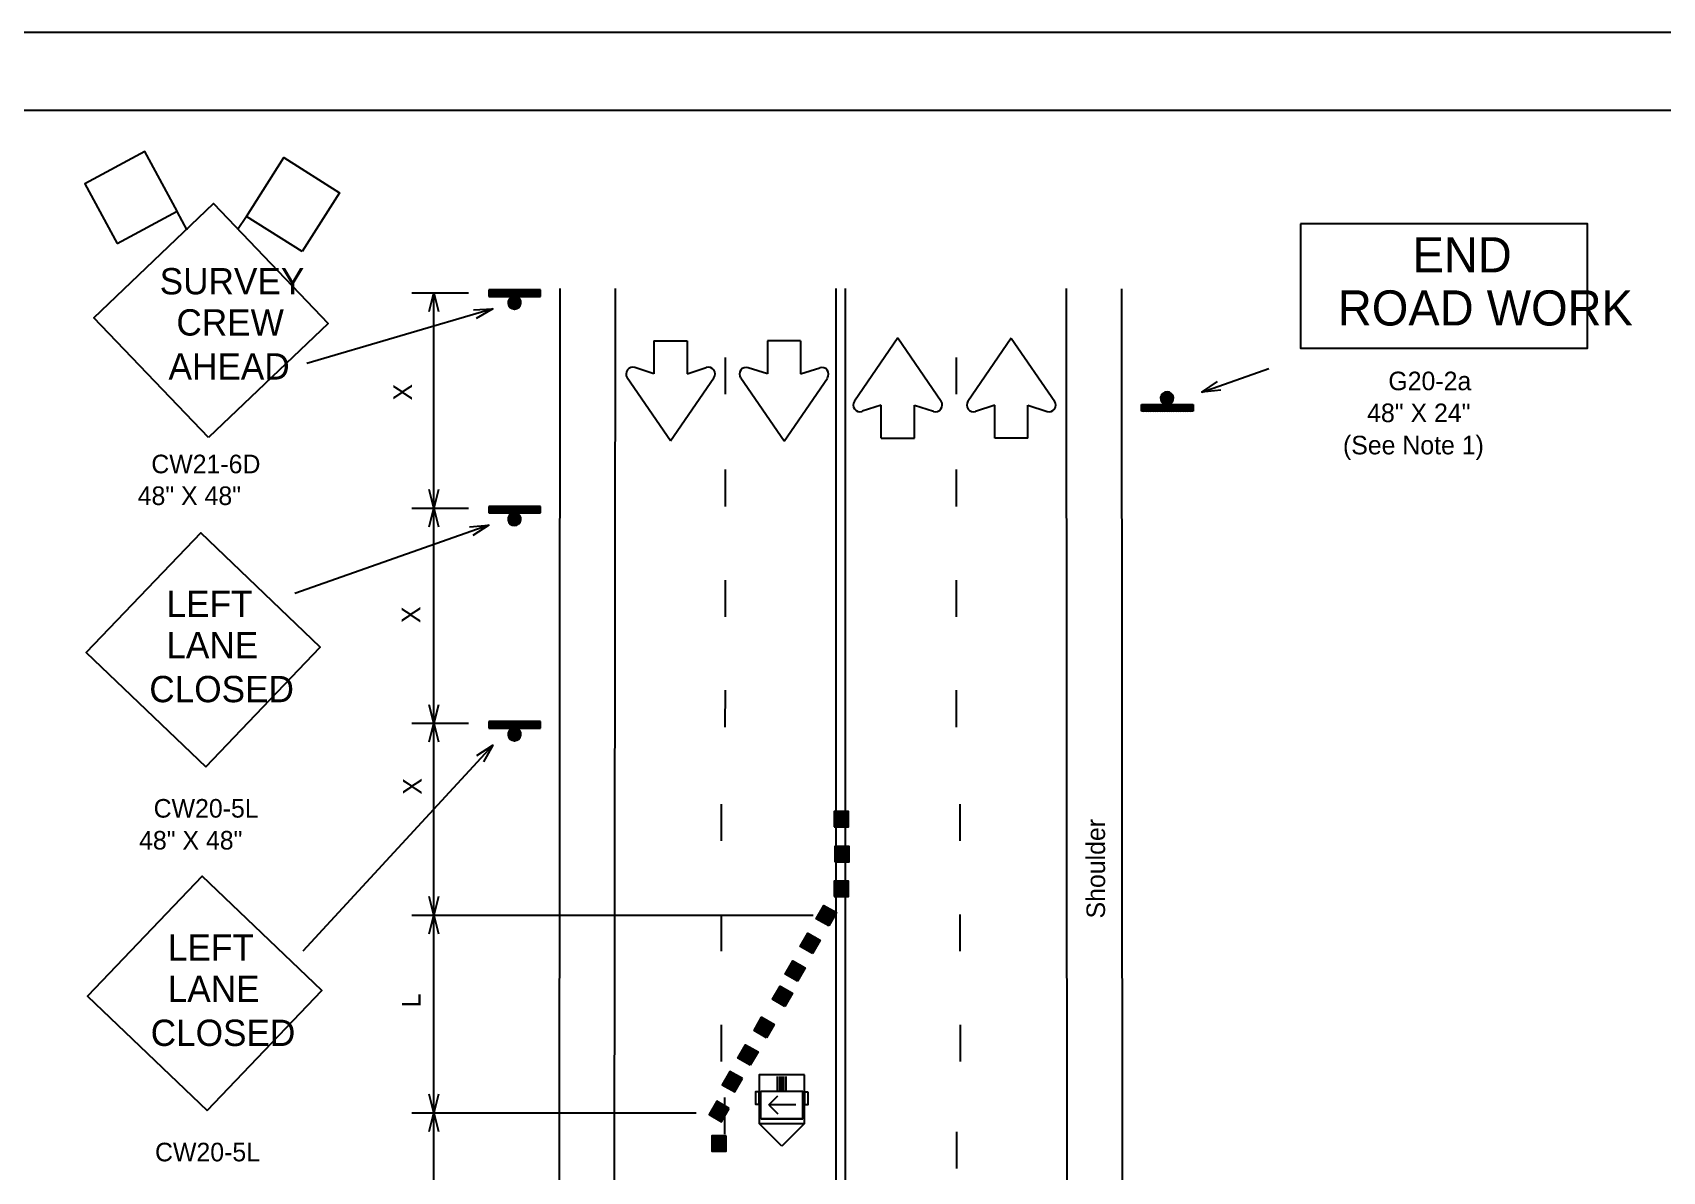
# Model space of a CAD drawing. Extents: x 0 to 29242, y 0 to 23092.
# Drawn here: x 14.75 to 25.27, y 14.89 to 22.24 of the extents above; entities that cross this region are included whole.
import ezdxf

# ---------------------------------------------------------------- set-up
doc = ezdxf.new("R2010")
doc.units = 0
doc.layers.add('D_BATCH_PLOT', color=7, linetype='Continuous')
doc.layers.add('Level 1', color=7, linetype='Continuous')

msp = doc.modelspace()

# ---------------------------------------------------------------- linework, layer by layer
at = {"layer": 'D_BATCH_PLOT'}
msp.add_lwpolyline([(0.188, 0.238), (34.188, 0.238), (34.188, 22.238), (0.188, 22.238)], close=True, dxfattribs=at)
at = {"layer": 'Level 1'}
for p, q in [((34.188, 22.238), (0.188, 22.238)), ((15.679, 21.084), (15.745, 20.963)), ((16.13, 21.051), (16.072, 20.965)), ((17.197, 20.557), (17.563, 20.557)), ((17.309, 20.437), (17.339, 20.557)), ((17.339, 20.557), (17.369, 20.437)), ((17.339, 19.168), (17.339, 20.557)), ((18.028, 20.577), (17.694, 20.577)), ((17.694, 20.577), (17.694, 20.535)), ((17.694, 20.535), (17.849, 20.535)), ((17.87, 20.535), (18.028, 20.535)), ((18.028, 20.535), (18.028, 20.577)), ((18.141, 3.684), (18.155, 20.586)), ((18.497, 3.684), (18.511, 20.585)), ((19.937, 14.193), (19.937, 20.585)), ((19.997, 14.193), (19.997, 20.585)), ((21.437, 3.684), (21.423, 20.585)), ((21.794, 3.682), (21.78, 20.584)), ((17.719, 20.454), (16.52, 20.102)), ((18.76, 20.248), (18.974, 20.248)), ((18.76, 20.248), (18.76, 20.035)), ((18.974, 20.248), (18.974, 20.035)), ((19.707, 20.247), (19.493, 20.247)), ((19.493, 20.247), (19.493, 20.034)), ((19.707, 20.247), (19.707, 20.034)), ((20.334, 20.267), (20.054, 19.859)), ((20.334, 20.267), (20.614, 19.859)), ((21.067, 20.265), (20.787, 19.857)), ((21.067, 20.265), (21.347, 19.857)), ((18.867, 19.602), (18.587, 20.01)), ((18.76, 20.035), (18.636, 20.075)), ((18.867, 19.602), (19.147, 20.01)), ((18.974, 20.035), (19.098, 20.075)), ((19.6, 19.6), (19.32, 20.008)), ((19.493, 20.034), (19.369, 20.074)), ((19.6, 19.6), (19.88, 20.008)), ((19.707, 20.034), (19.831, 20.074)), ((22.296, 19.917), (22.729, 20.07)), ((20.227, 19.833), (20.103, 19.793)), ((20.227, 19.62), (20.227, 19.833)), ((20.441, 19.62), (20.441, 19.833)), ((20.441, 19.833), (20.565, 19.793)), ((20.96, 19.832), (20.836, 19.792)), ((20.96, 19.619), (20.96, 19.832)), ((21.174, 19.832), (21.298, 19.792)), ((21.174, 19.619), (21.174, 19.832)), ((21.907, 19.795), (21.907, 19.836)), ((21.907, 19.836), (22.061, 19.836)), ((22.241, 19.795), (21.907, 19.795)), ((22.083, 19.836), (22.241, 19.836)), ((22.241, 19.836), (22.241, 19.795)), ((20.227, 19.62), (20.441, 19.62)), ((21.174, 19.619), (20.96, 19.619)), ((17.339, 19.168), (17.309, 19.288)), ((17.369, 19.288), (17.339, 19.168)), ((17.197, 19.168), (17.563, 19.168)), ((17.309, 19.048), (17.339, 19.168)), ((17.339, 19.168), (17.369, 19.048)), ((17.339, 17.779), (17.339, 19.168)), ((18.027, 19.179), (17.693, 19.179)), ((17.693, 19.179), (17.693, 19.137)), ((18.027, 19.137), (18.027, 19.179)), ((17.693, 19.059), (16.441, 18.616)), ((17.693, 19.137), (17.847, 19.137)), ((17.869, 19.137), (18.027, 19.137)), ((17.339, 17.779), (17.309, 17.899)), ((17.339, 16.54), (17.339, 17.929)), ((17.369, 17.899), (17.339, 17.779)), ((18.027, 17.79), (17.693, 17.79)), ((17.693, 17.79), (17.693, 17.748)), ((18.027, 17.748), (18.027, 17.79)), ((17.197, 17.779), (17.563, 17.779)), ((17.309, 17.659), (17.339, 17.779)), ((17.309, 17.659), (17.339, 17.779)), ((17.339, 17.779), (17.369, 17.659)), ((17.339, 17.779), (17.369, 17.659)), ((17.693, 17.748), (17.847, 17.748)), ((17.869, 17.748), (18.027, 17.748)), ((17.719, 17.638), (16.494, 16.308)), ((19.972, 17.159), (19.985, 17.159)), ((19.976, 16.934), (19.989, 16.934)), ((17.339, 16.54), (17.309, 16.66)), ((17.369, 16.66), (17.339, 16.54)), ((17.339, 14.152), (17.339, 16.653)), ((19.972, 16.709), (19.985, 16.709)), ((17.197, 16.54), (19.787, 16.54)), ((17.309, 16.42), (17.339, 16.54)), ((17.309, 16.42), (17.339, 16.54)), ((17.339, 16.54), (17.369, 16.42)), ((17.339, 16.54), (17.369, 16.42)), ((19.87, 16.538), (19.859, 16.544)), ((19.766, 16.359), (19.755, 16.366)), ((19.669, 16.181), (19.658, 16.187)), ((19.587, 16.017), (19.577, 16.023)), ((19.468, 15.816), (19.458, 15.823)), ((19.364, 15.638), (19.354, 15.644)), ((19.264, 15.468), (19.253, 15.474)), ((19.558, 15.405), (19.558, 15.498)), ((19.572, 15.405), (19.572, 15.498)), ((19.585, 15.405), (19.585, 15.498)), ((19.599, 15.405), (19.599, 15.498)), ((19.613, 15.405), (19.613, 15.498)), ((17.339, 15.264), (17.309, 15.384)), ((17.369, 15.384), (17.339, 15.264)), ((19.449, 15.225), (19.449, 15.405)), ((19.449, 15.405), (19.722, 15.405)), ((19.501, 15.315), (19.56, 15.375)), ((19.722, 15.225), (19.722, 15.405)), ((17.197, 15.264), (19.032, 15.264)), ((17.309, 15.144), (17.339, 15.264)), ((17.309, 15.144), (17.339, 15.264)), ((17.339, 15.264), (17.369, 15.144)), ((17.339, 15.264), (17.369, 15.144)), ((19.179, 15.274), (19.169, 15.281)), ((19.676, 15.315), (19.501, 15.315)), ((19.501, 15.315), (19.559, 15.257)), ((19.585, 15.05), (19.44, 15.196)), ((19.722, 15.225), (19.449, 15.225)), ((19.449, 15.225), (19.722, 15.225)), ((19.731, 15.196), (19.585, 15.05)), ((19.178, 15.066), (19.165, 15.066))]:
    msp.add_line(p, q, dxfattribs=at)
for points in [[(2.188, 21.738), (33.688, 21.738), (33.688, 0.738), (2.188, 0.738)], [(15.294, 20.876), (15.682, 21.086), (15.474, 21.471), (15.086, 21.261)], [(16.488, 20.824), (16.13, 21.051), (16.371, 21.432), (16.729, 21.204)], [(15.884, 19.623), (15.144, 20.397), (15.916, 21.134), (16.656, 20.36)], [(22.934, 21.003), (22.934, 20.2), (24.786, 20.2), (24.786, 21.003)], [(15.866, 17.497), (16.606, 18.271), (15.834, 19.009), (15.094, 18.235)], [(19.923, 17.11), (20.016, 17.11), (20.016, 17.209), (19.923, 17.209)], [(19.927, 16.885), (20.02, 16.885), (20.02, 16.984), (19.927, 16.984)], [(15.875, 15.279), (16.615, 16.053), (15.844, 16.791), (15.104, 16.017)], [(19.923, 16.66), (20.016, 16.66), (20.016, 16.759), (19.923, 16.759)], [(19.888, 16.471), (19.808, 16.517), (19.857, 16.603), (19.938, 16.557)], [(19.784, 16.292), (19.703, 16.339), (19.753, 16.425), (19.833, 16.378)], [(19.687, 16.114), (19.607, 16.16), (19.656, 16.246), (19.737, 16.2)], [(19.605, 15.95), (19.525, 15.997), (19.574, 16.083), (19.655, 16.036)], [(19.486, 15.749), (19.406, 15.796), (19.455, 15.882), (19.536, 15.835)], [(19.382, 15.571), (19.302, 15.617), (19.351, 15.703), (19.432, 15.657)], [(19.331, 15.486), (19.25, 15.532), (19.201, 15.446), (19.281, 15.4)], [(19.731, 15.509), (19.44, 15.509), (19.44, 15.196), (19.731, 15.196)], [(19.44, 15.399), (19.416, 15.399), (19.416, 15.32), (19.44, 15.32)], [(19.755, 15.397), (19.731, 15.397), (19.731, 15.318), (19.755, 15.318)], [(19.246, 15.292), (19.166, 15.339), (19.116, 15.253), (19.197, 15.206)], [(19.227, 15.115), (19.134, 15.115), (19.134, 15.016), (19.227, 15.016)]]:
    msp.add_lwpolyline(points, close=True, dxfattribs=at)
for points in [[(17.694, 20.576), (17.765, 20.535)], [(17.694, 20.567), (17.75, 20.535)], [(17.694, 20.558), (17.735, 20.535)], [(17.694, 20.55), (17.72, 20.535)], [(17.694, 20.541), (17.705, 20.535)], [(17.707, 20.577), (17.78, 20.535)], [(17.723, 20.577), (17.795, 20.535)], [(17.737, 20.577), (17.81, 20.535)], [(17.752, 20.577), (17.825, 20.535)], [(17.767, 20.577), (17.84, 20.535)], [(17.782, 20.577), (17.899, 20.51)], [(17.797, 20.577), (17.89, 20.523)], [(17.812, 20.577), (17.884, 20.535)], [(17.825, 20.518), (17.897, 20.476)], [(17.827, 20.577), (17.899, 20.535)], [(17.83, 20.524), (17.9, 20.483)], [(17.836, 20.529), (17.901, 20.491)], [(17.842, 20.577), (17.914, 20.535)], [(17.843, 20.533), (17.901, 20.5)], [(17.857, 20.577), (17.929, 20.535)], [(17.872, 20.577), (17.944, 20.535)], [(17.887, 20.577), (17.959, 20.535)], [(17.902, 20.577), (17.974, 20.535)], [(17.917, 20.577), (17.989, 20.535)], [(17.932, 20.577), (18.004, 20.535)], [(17.947, 20.577), (18.019, 20.535)], [(17.962, 20.577), (18.028, 20.538)], [(17.977, 20.577), (18.028, 20.547)], [(17.992, 20.577), (18.028, 20.556)], [(18.007, 20.577), (18.028, 20.564)], [(18.022, 20.577), (18.028, 20.573)], [(17.596, 20.449), (17.719, 20.454), (17.613, 20.392)], [(17.818, 20.496), (17.881, 20.459)], [(17.819, 20.504), (17.888, 20.464)], [(17.819, 20.487), (17.873, 20.455)], [(17.821, 20.511), (17.893, 20.47)], [(17.823, 20.476), (17.862, 20.453)], [(19.221, 19.903), (19.221, 20.141)], [(20.713, 19.903), (20.713, 20.141)], [(22.031, 19.885), (22.086, 19.916)], [(22.031, 19.876), (22.094, 19.912)], [(22.032, 19.868), (22.1, 19.907)], [(22.034, 19.861), (22.105, 19.902)], [(22.035, 19.896), (22.074, 19.918)], [(22.037, 19.854), (22.109, 19.895)], [(22.042, 19.848), (22.112, 19.888)], [(22.419, 19.929), (22.296, 19.917), (22.399, 19.985)], [(21.907, 19.796), (21.977, 19.836)], [(21.907, 19.804), (21.962, 19.836)], [(21.907, 19.813), (21.947, 19.836)], [(21.907, 19.822), (21.932, 19.836)], [(21.907, 19.83), (21.917, 19.836)], [(21.92, 19.795), (21.992, 19.836)], [(21.935, 19.795), (22.007, 19.837)], [(21.95, 19.795), (22.022, 19.836)], [(21.965, 19.795), (22.037, 19.836)], [(21.98, 19.795), (22.052, 19.837)], [(21.995, 19.795), (22.111, 19.862)], [(22.01, 19.795), (22.103, 19.849)], [(22.025, 19.795), (22.097, 19.836)], [(22.04, 19.795), (22.112, 19.836)], [(22.048, 19.843), (22.114, 19.881)], [(22.055, 19.795), (22.127, 19.836)], [(22.056, 19.839), (22.114, 19.872)], [(22.07, 19.795), (22.142, 19.836)], [(22.085, 19.795), (22.157, 19.836)], [(22.1, 19.795), (22.172, 19.836)], [(22.114, 19.795), (22.187, 19.836)], [(22.129, 19.795), (22.202, 19.836)], [(22.144, 19.795), (22.217, 19.836)], [(22.159, 19.795), (22.232, 19.836)], [(22.174, 19.795), (22.241, 19.833)], [(22.189, 19.795), (22.241, 19.824)], [(22.204, 19.795), (22.241, 19.816)], [(22.219, 19.795), (22.241, 19.807)], [(22.234, 19.795), (22.241, 19.799)], [(19.222, 19.179), (19.222, 19.417)], [(20.712, 19.179), (20.712, 19.417)], [(17.693, 19.178), (17.764, 19.137)], [(17.693, 19.169), (17.749, 19.137)], [(17.693, 19.161), (17.734, 19.137)], [(17.693, 19.152), (17.719, 19.137)], [(17.706, 19.179), (17.779, 19.137)], [(17.721, 19.179), (17.794, 19.137)], [(17.736, 19.179), (17.809, 19.137)], [(17.751, 19.179), (17.824, 19.137)], [(17.766, 19.179), (17.839, 19.137)], [(17.781, 19.179), (17.898, 19.112)], [(17.796, 19.179), (17.889, 19.125)], [(17.811, 19.179), (17.883, 19.137)], [(17.826, 19.179), (17.898, 19.137)], [(17.841, 19.179), (17.913, 19.137)], [(17.856, 19.179), (17.928, 19.137)], [(17.871, 19.179), (17.943, 19.137)], [(17.886, 19.179), (17.958, 19.137)], [(17.901, 19.179), (17.973, 19.137)], [(17.916, 19.179), (17.988, 19.137)], [(17.931, 19.179), (18.003, 19.137)], [(17.946, 19.179), (18.018, 19.137)], [(17.961, 19.179), (18.027, 19.141)], [(17.976, 19.179), (18.027, 19.149)], [(17.991, 19.179), (18.027, 19.158)], [(18.006, 19.179), (18.027, 19.167)], [(18.021, 19.179), (18.027, 19.175)], [(17.57, 19.048), (17.693, 19.059), (17.59, 18.991)], [(17.693, 19.143), (17.704, 19.137)], [(17.817, 19.098), (17.88, 19.061)], [(17.818, 19.106), (17.887, 19.066)], [(17.818, 19.089), (17.872, 19.058)], [(17.82, 19.113), (17.892, 19.072)], [(17.821, 19.078), (17.861, 19.055)], [(17.824, 19.12), (17.896, 19.078)], [(17.828, 19.126), (17.899, 19.085)], [(17.834, 19.131), (17.9, 19.093)], [(17.842, 19.135), (17.9, 19.102)], [(19.221, 18.467), (19.221, 18.704)], [(20.713, 18.467), (20.713, 18.704)], [(19.22, 17.754), (19.221, 17.992)], [(20.714, 17.754), (20.713, 17.992)], [(17.693, 17.789), (17.764, 17.748)], [(17.706, 17.79), (17.779, 17.748)], [(17.721, 17.79), (17.794, 17.748)], [(17.736, 17.79), (17.809, 17.748)], [(17.751, 17.79), (17.824, 17.748)], [(17.766, 17.79), (17.839, 17.748)], [(17.781, 17.79), (17.898, 17.723)], [(17.796, 17.79), (17.889, 17.736)], [(17.811, 17.79), (17.883, 17.748)], [(17.826, 17.79), (17.898, 17.748)], [(17.841, 17.79), (17.913, 17.748)], [(17.856, 17.79), (17.928, 17.748)], [(17.871, 17.79), (17.943, 17.748)], [(17.886, 17.79), (17.958, 17.748)], [(17.901, 17.79), (17.973, 17.748)], [(17.916, 17.79), (17.988, 17.748)], [(17.931, 17.79), (18.003, 17.748)], [(17.946, 17.79), (18.018, 17.748)], [(17.961, 17.79), (18.027, 17.752)], [(17.976, 17.79), (18.027, 17.76)], [(17.991, 17.79), (18.027, 17.769)], [(18.006, 17.79), (18.027, 17.778)], [(18.021, 17.79), (18.027, 17.786)], [(17.693, 17.78), (17.749, 17.748)], [(17.693, 17.772), (17.734, 17.748)], [(17.693, 17.763), (17.719, 17.748)], [(17.693, 17.754), (17.704, 17.748)], [(17.817, 17.709), (17.88, 17.672)], [(17.818, 17.717), (17.887, 17.677)], [(17.818, 17.7), (17.872, 17.669)], [(17.82, 17.724), (17.892, 17.683)], [(17.821, 17.689), (17.861, 17.666)], [(17.824, 17.731), (17.896, 17.689)], [(17.828, 17.737), (17.899, 17.696)], [(17.834, 17.742), (17.9, 17.704)], [(17.842, 17.746), (17.9, 17.713)], [(17.616, 17.57), (17.719, 17.638), (17.66, 17.53)], [(19.197, 17.02), (19.197, 17.257)], [(20.737, 17.02), (20.737, 17.257)], [(19.923, 17.207), (19.927, 17.209)], [(19.923, 17.196), (19.945, 17.209)], [(19.923, 17.185), (19.964, 17.209)], [(19.923, 17.174), (19.983, 17.209)], [(19.923, 17.163), (20.002, 17.209)], [(19.923, 17.152), (20.016, 17.206)], [(19.923, 17.141), (20.016, 17.195)], [(19.923, 17.13), (20.016, 17.184)], [(19.923, 17.119), (20.016, 17.173)], [(19.926, 17.11), (20.016, 17.162)], [(19.945, 17.11), (20.016, 17.151)], [(19.964, 17.11), (20.016, 17.14)], [(19.983, 17.11), (20.016, 17.129)], [(20.002, 17.11), (20.016, 17.118)], [(19.927, 16.982), (19.931, 16.984)], [(19.927, 16.971), (19.949, 16.984)], [(19.927, 16.96), (19.968, 16.984)], [(19.927, 16.949), (19.987, 16.984)], [(19.927, 16.938), (20.006, 16.984)], [(19.927, 16.927), (20.02, 16.981)], [(19.927, 16.916), (20.02, 16.97)], [(19.927, 16.905), (20.02, 16.959)], [(19.927, 16.894), (20.02, 16.948)], [(19.93, 16.885), (20.02, 16.937)], [(19.949, 16.885), (20.02, 16.926)], [(19.968, 16.885), (20.02, 16.915)], [(19.987, 16.885), (20.02, 16.904)], [(20.006, 16.885), (20.02, 16.893)], [(19.923, 16.757), (19.927, 16.759)], [(19.923, 16.746), (19.945, 16.759)], [(19.923, 16.735), (19.964, 16.759)], [(19.923, 16.724), (19.983, 16.759)], [(19.923, 16.713), (20.002, 16.759)], [(19.923, 16.702), (20.016, 16.756)], [(19.923, 16.691), (20.016, 16.745)], [(19.923, 16.68), (20.016, 16.734)], [(19.923, 16.669), (20.016, 16.723)], [(19.926, 16.66), (20.016, 16.712)], [(19.945, 16.66), (20.016, 16.701)], [(19.964, 16.66), (20.016, 16.69)], [(19.983, 16.66), (20.016, 16.679)], [(20.002, 16.66), (20.016, 16.668)], [(19.197, 16.307), (19.197, 16.545)], [(19.82, 16.51), (19.812, 16.525)], [(19.836, 16.501), (19.817, 16.534)], [(19.853, 16.491), (19.823, 16.544)], [(19.869, 16.482), (19.828, 16.553)], [(19.886, 16.472), (19.834, 16.563)], [(19.893, 16.479), (19.839, 16.572)], [(19.898, 16.489), (19.845, 16.582)], [(19.904, 16.498), (19.85, 16.591)], [(19.909, 16.508), (19.856, 16.6)], [(19.915, 16.517), (19.869, 16.596)], [(19.92, 16.527), (19.885, 16.587)], [(19.926, 16.536), (19.902, 16.577)], [(19.931, 16.546), (19.918, 16.568)], [(19.937, 16.555), (19.935, 16.558)], [(20.737, 16.307), (20.737, 16.545)], [(19.805, 16.329), (19.751, 16.422)], [(19.811, 16.339), (19.765, 16.418)], [(19.716, 16.332), (19.708, 16.346)], [(19.732, 16.322), (19.713, 16.356)], [(19.749, 16.313), (19.719, 16.365)], [(19.765, 16.303), (19.724, 16.375)], [(19.782, 16.294), (19.73, 16.384)], [(19.789, 16.301), (19.735, 16.393)], [(19.794, 16.31), (19.741, 16.403)], [(19.8, 16.32), (19.746, 16.413)], [(19.816, 16.348), (19.781, 16.408)], [(19.822, 16.358), (19.798, 16.399)], [(19.827, 16.367), (19.814, 16.389)], [(19.832, 16.377), (19.831, 16.38)], [(19.685, 16.115), (19.633, 16.206)], [(19.692, 16.122), (19.638, 16.215)], [(19.698, 16.132), (19.644, 16.224)], [(19.703, 16.141), (19.649, 16.234)], [(19.708, 16.151), (19.655, 16.243)], [(19.714, 16.16), (19.668, 16.239)], [(19.719, 16.17), (19.685, 16.23)], [(19.725, 16.179), (19.701, 16.22)], [(19.73, 16.189), (19.717, 16.211)], [(19.619, 16.153), (19.611, 16.168)], [(19.636, 16.144), (19.616, 16.177)], [(19.652, 16.134), (19.622, 16.187)], [(19.669, 16.125), (19.627, 16.196)], [(19.736, 16.198), (19.734, 16.201)], [(19.537, 15.989), (19.529, 16.004)], [(19.554, 15.98), (19.535, 16.013)], [(19.57, 15.97), (19.54, 16.023)], [(19.587, 15.961), (19.546, 16.032)], [(19.603, 15.952), (19.551, 16.042)], [(19.61, 15.959), (19.557, 16.051)], [(19.616, 15.968), (19.562, 16.061)], [(19.621, 15.978), (19.568, 16.07)], [(19.627, 15.987), (19.573, 16.08)], [(19.632, 15.997), (19.586, 16.076)], [(19.638, 16.006), (19.603, 16.066)], [(19.643, 16.016), (19.619, 16.057)], [(19.649, 16.025), (19.636, 16.047)], [(19.654, 16.035), (19.652, 16.038)], [(19.196, 15.595), (19.196, 15.832)], [(19.418, 15.789), (19.41, 15.803)], [(19.435, 15.779), (19.416, 15.813)], [(19.451, 15.77), (19.421, 15.822)], [(19.468, 15.76), (19.427, 15.832)], [(19.484, 15.751), (19.432, 15.841)], [(19.491, 15.758), (19.437, 15.851)], [(19.497, 15.767), (19.443, 15.86)], [(19.502, 15.777), (19.448, 15.87)], [(19.508, 15.786), (19.454, 15.879)], [(19.513, 15.796), (19.467, 15.875)], [(19.519, 15.805), (19.484, 15.865)], [(19.524, 15.815), (19.5, 15.856)], [(19.53, 15.824), (19.517, 15.846)], [(19.535, 15.834), (19.533, 15.837)], [(20.738, 15.595), (20.738, 15.832)], [(19.393, 15.589), (19.339, 15.682)], [(19.398, 15.598), (19.344, 15.691)], [(19.403, 15.608), (19.35, 15.7)], [(19.409, 15.617), (19.363, 15.696)], [(19.415, 15.627), (19.38, 15.687)], [(19.42, 15.636), (19.396, 15.677)], [(19.314, 15.61), (19.306, 15.625)], [(19.331, 15.601), (19.311, 15.634)], [(19.347, 15.591), (19.317, 15.644)], [(19.364, 15.582), (19.322, 15.653)], [(19.38, 15.572), (19.328, 15.663)], [(19.387, 15.579), (19.333, 15.672)], [(19.425, 15.646), (19.413, 15.668)], [(19.431, 15.655), (19.429, 15.659)], [(19.321, 15.468), (19.213, 15.468)], [(19.326, 15.477), (19.219, 15.477)], [(19.329, 15.487), (19.224, 15.487)], [(19.312, 15.496), (19.23, 15.496)], [(19.296, 15.506), (19.235, 15.506)], [(19.279, 15.515), (19.241, 15.515)], [(19.263, 15.525), (19.246, 15.525)], [(19.31, 15.449), (19.203, 15.449)], [(19.315, 15.458), (19.208, 15.458)], [(19.304, 15.439), (19.213, 15.439)], [(19.218, 15.126), (19.218, 15.364)], [(19.299, 15.43), (19.229, 15.43)], [(19.293, 15.42), (19.246, 15.42)], [(19.288, 15.411), (19.262, 15.411)], [(19.282, 15.401), (19.278, 15.401)], [(19.231, 15.265), (19.123, 15.265)], [(19.236, 15.274), (19.129, 15.275)], [(19.242, 15.284), (19.134, 15.284)], [(19.244, 15.294), (19.14, 15.293)], [(19.228, 15.303), (19.145, 15.303)], [(19.211, 15.312), (19.151, 15.312)], [(19.195, 15.322), (19.156, 15.322)], [(19.178, 15.331), (19.162, 15.332)], [(19.225, 15.255), (19.118, 15.256)], [(19.22, 15.246), (19.128, 15.246)], [(19.214, 15.236), (19.145, 15.237)], [(19.209, 15.227), (19.161, 15.227)], [(19.203, 15.217), (19.178, 15.218)], [(19.198, 15.208), (19.194, 15.208)], [(19.224, 15.115), (19.134, 15.063)], [(19.205, 15.115), (19.134, 15.074)], [(19.186, 15.115), (19.134, 15.085)], [(19.167, 15.115), (19.134, 15.096)], [(19.148, 15.115), (19.134, 15.107)], [(19.227, 15.105), (19.134, 15.052)], [(19.227, 15.094), (19.134, 15.041)], [(19.227, 15.083), (19.134, 15.03)], [(19.227, 15.072), (19.134, 15.019)], [(19.227, 15.061), (19.148, 15.016)], [(19.227, 15.05), (19.167, 15.016)], [(20.716, 14.904), (20.716, 15.142)], [(19.227, 15.039), (19.186, 15.016)], [(19.227, 15.028), (19.205, 15.016)], [(19.227, 15.018), (19.223, 15.016)]]:
    msp.add_lwpolyline(points, dxfattribs=at)
for centre, radius, start, end in [((17.86, 20.495), 0.0417, 105.2226, 75.4949), ((18.623, 20.034), 0.0433, 72.1824, 214.4455), ((19.111, 20.034), 0.0433, 325.5546, 107.8176), ((19.355, 20.033), 0.0433, 72.1824, 214.4454), ((19.844, 20.033), 0.0433, 325.5545, 107.8176), ((22.072, 19.877), 0.0417, 284.5051, 254.7774), ((20.09, 19.834), 0.0433, 145.5545, 287.8176), ((20.578, 19.834), 0.0433, 252.1824, 34.4454), ((20.823, 19.833), 0.0433, 145.5546, 287.8176), ((21.311, 19.833), 0.0433, 252.1824, 34.4455), ((17.859, 19.097), 0.0417, 105.2226, 75.4949), ((17.859, 17.708), 0.0417, 105.2226, 75.4949)]:
    msp.add_arc(centre, radius, start, end, dxfattribs=at)

# ---------------------------------------------------------------- texts
for s, height, rotation, p in [('END', 0.2269, 0, (23.657, 20.69)), ('ROAD WORK', 0.2269, 0, (23.175, 20.347)), ('X', 0.12, 90, (17.198, 19.863)), ('X', 0.12, 90, (17.251, 18.426)), ('X', 0.12, 90, (17.26, 17.318)), ('Shoulder', 0.12, 90, (21.672, 16.519)), ('L', 0.12, 90, (17.253, 15.946))]:
    msp.add_text(s, height=height, rotation=rotation, dxfattribs=at).set_placement(p)
for s, height, p in [('SURVEY', 0.1698, (15.569, 20.548)), ('CREW', 0.1698, (15.677, 20.282)), ('AHEAD', 0.1698, (15.626, 19.998)), ('G20-2a', 0.12, (23.501, 19.929)), ('48" X 24"', 0.12, (23.364, 19.723)), ('(See Note 1)', 0.12, (23.208, 19.515)), ('CW21-6D', 0.12, (15.515, 19.393)), ('48" X 48"', 0.12, (15.427, 19.188)), ('LEFT', 0.1698, (15.613, 18.465)), ('LANE', 0.1698, (15.612, 18.199)), ('CLOSED', 0.1698, (15.502, 17.915)), ('CW20-5L', 0.12, (15.53, 17.17)), ('48" X 48"', 0.12, (15.436, 16.964)), ('LEFT', 0.1698, (15.622, 16.247)), ('LANE', 0.1698, (15.621, 15.98)), ('CLOSED', 0.1698, (15.511, 15.696)), ('CW20-5L', 0.12, (15.539, 14.951))]:
    msp.add_text(s, height=height, dxfattribs=at).set_placement(p)

doc.saveas('drawing.dxf')
